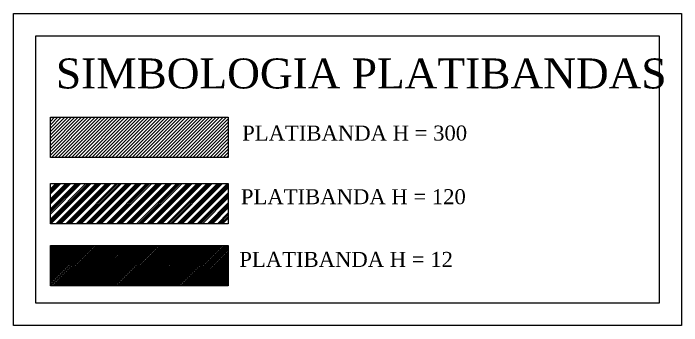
# Model space of a CAD drawing. Header units: centimetres. Extents: x -48696 to 156237, y -5617 to 29024.
# Drawn here: x -13144 to -12254, y 5289 to 5706 of the extents above; entities that cross this region are included whole.
import ezdxf

# ---------------------------------------------------------------- set-up
doc = ezdxf.new("R2010")
doc.units = ezdxf.units.CM
doc.layers.add('Pilares Sub-solo', color=7, linetype='Continuous', lineweight=70)
doc.layers.add('Piso', color=55, linetype='Continuous')
doc.styles.add('Valéria', font='romantic.ttf', dxfattribs={"height": 10})

msp = doc.modelspace()

# ---------------------------------------------------------------- hatches: boundary and pattern name
at = {"layer": 'Piso', "true_color": 0xcd2027}
h = msp.add_hatch(dxfattribs=at)
h.set_pattern_fill('ANSI31', color=242, angle=360, style=0)
h.set_pattern_definition([(45, (-36821.5796, -2359.4895), (-2.24506403, 2.24506403), [])])
h.paths.add_polyline_path([(-13095.02931, 5567.36127), (-12857.92508, 5567.36127), (-12857.92508, 5513.65739), (-13095.02931, 5513.65739)])
at = {"layer": 'Piso', "true_color": 0x4b81b4}
h = msp.add_hatch(dxfattribs=at)
h.set_pattern_fill('ANSI34', color=145, scale=0.5, angle=360)
h.set_pattern_definition([(45, (-36821.58, -2359.4895), (-6.735192, 6.735192), []), (45, (-36819.335, -2359.4895), (-6.735192, 6.735192), []), (45, (-36817.0895, -2359.4895), (-6.735192, 6.735192), []), (45, (-36814.844, -2359.4895), (-6.735192, 6.735192), [])])
h.paths.add_polyline_path([(-13095.02931, 5479.00751), (-12857.92508, 5479.00751), (-12857.92508, 5425.30362), (-13095.02931, 5425.30362)])
at = {"layer": 'Piso', "true_color": 0x93278f}
h = msp.add_hatch(dxfattribs=at)
h.set_pattern_fill('ANSI38', color=217, scale=0.5, angle=360)
h.set_pattern_definition([(45, (-36821.5796, -2359.4895), (-1.12253202, 1.12253202), []), (135, (-36821.5796, -2359.4895), (-3.36759605, 1.12253202), [3.96875, -2.38125])])
h.paths.add_polyline_path([(-13095.02931, 5396.24884), (-12857.92508, 5396.24884), (-12857.92508, 5342.54495), (-13095.02931, 5342.54495)])

# ---------------------------------------------------------------- linework, layer by layer
for points in [[(-13144.43315, 5706.08617), (-12253.66192, 5706.08617), (-12253.66192, 5289.36026), (-13144.43315, 5289.36026)], [(-13095.02931, 5567.36127), (-12857.92508, 5567.36127), (-12857.92508, 5513.65739), (-13095.02931, 5513.65739)], [(-13095.02931, 5479.00751), (-12857.92508, 5479.00751), (-12857.92508, 5425.30362), (-13095.02931, 5425.30362)], [(-13095.02931, 5396.24884), (-12857.92508, 5396.24884), (-12857.92508, 5342.54495), (-13095.02931, 5342.54495)]]:
    msp.add_lwpolyline(points, close=True)
at = {"color": 1}
msp.add_lwpolyline([(-13114.43315, 5676.08617), (-12283.66192, 5676.08617), (-12283.66192, 5319.36026), (-13114.43315, 5319.36026)], close=True, dxfattribs=at)

# ---------------------------------------------------------------- texts
at = {"layer": 'Pilares Sub-solo', "color": 7, "attachment_point": 1, "style": 'Valéria'}
for s, width, heights, insert, char_height in [('{\\C1;SIMBOLOGIA PLATIBANDAS}', 821.4109952, [67.70918], (-13087.70284, 5645.88932), 40), ('{\\C1;PLATIBANDA H = 300}', 540.2666195, [0], (-12839.41276, 5556.34108), 20), ('{\\C1;PLATIBANDA H = 120}', 551.6800786, [0], (-12841.1362, 5471.43604), 20), ('{\\C1;PLATIBANDA H = 12}', 558.8134249, [13.28542], (-12843.2222, 5387.74361), 20)]:
    msp.add_mtext_dynamic_manual_height_columns(s, width=width, gutter_width=50, heights=heights, dxfattribs=dict(at, insert=insert, char_height=char_height))

doc.saveas('drawing.dxf')
